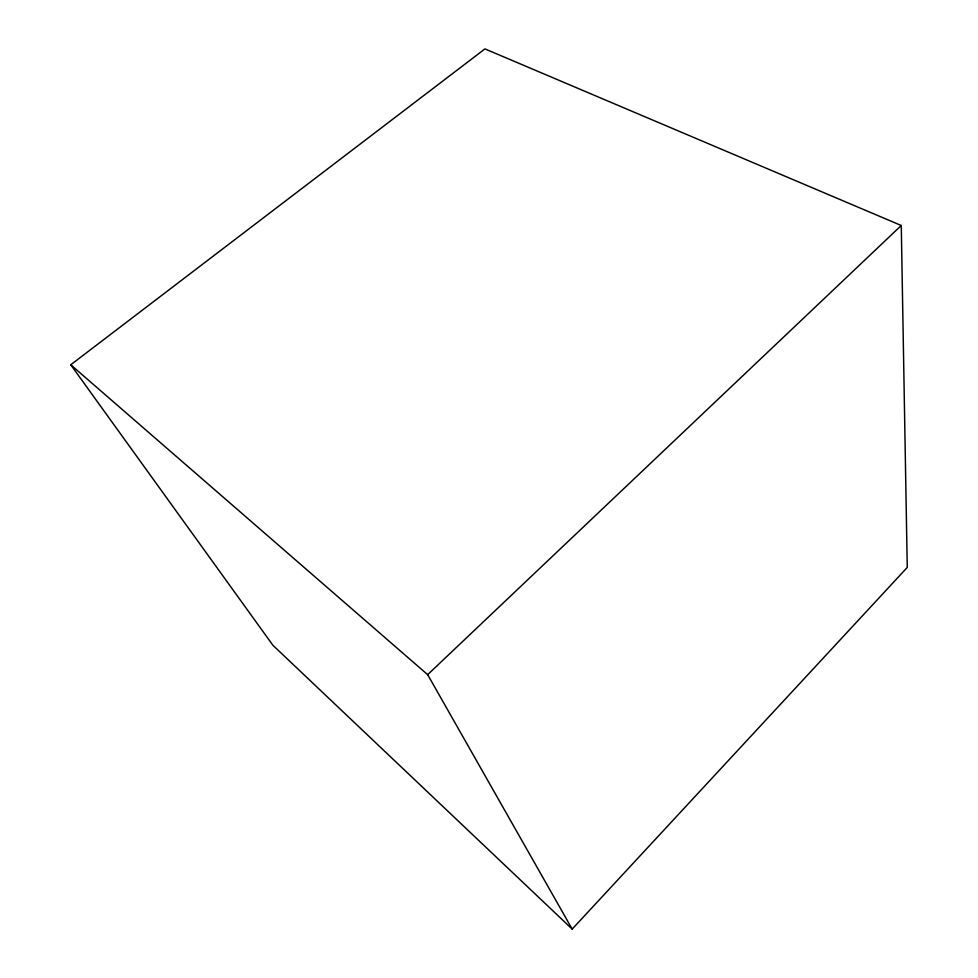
<?xml version="1.0" encoding="UTF-8"?>
<svg xmlns="http://www.w3.org/2000/svg" width="978" height="978" viewBox="0 0 978 978"><rect width="100%" height="100%" fill="white"/><g stroke="black" fill="none" stroke-linecap="round" stroke-linejoin="round"><path stroke-width="1.47" d="M572.191 929.1L907.254 567.436L901.264 225.502L484.941 48.9L70.746 364.782L272.886 645.248L572.191 929.1L427.667 674.661L70.746 364.782M427.667 674.661L901.264 225.502"/></g></svg>
